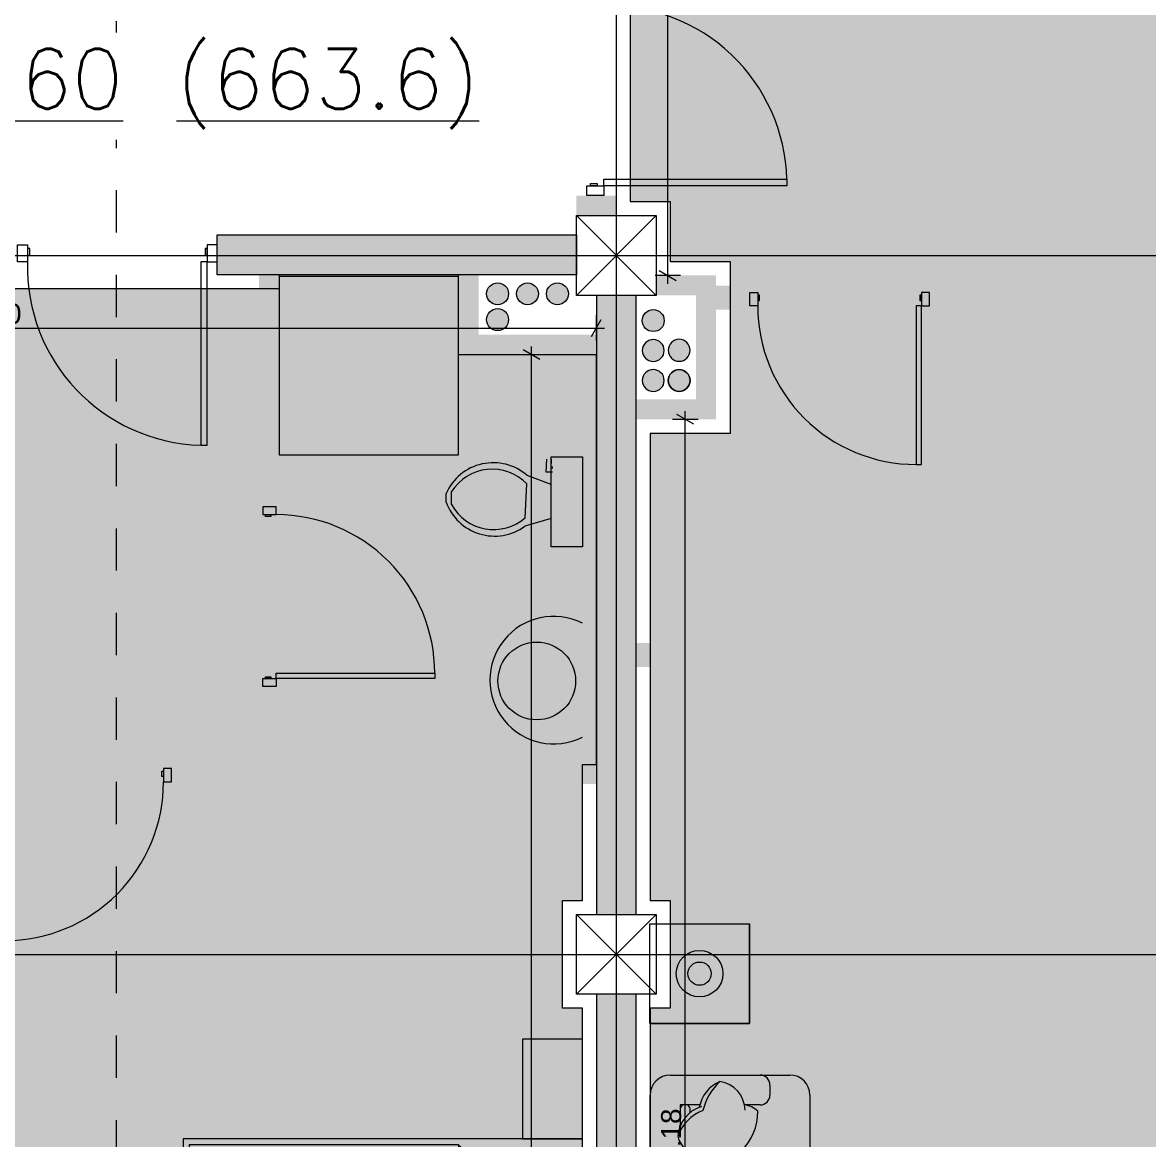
# Model space of a CAD drawing. Header units: millimetres. Extents: x 475616349 to 476941521, y 4620115302 to 4621446928.
# Drawn here: x 476508563 to 476514205, y 4620570909 to 4620576502 of the extents above; entities that cross this region are included whole.
import ezdxf

# ---------------------------------------------------------------- set-up
doc = ezdxf.new("R2010")
doc.units = ezdxf.units.MM
doc.header["$MEASUREMENT"] = 0
doc.set_wipeout_variables(frame=1)
doc.linetypes.add('Dashed', pattern=[423.333333, 211.666667, -211.666667])
doc.linetypes.add('Wipeout_Contour', pattern=[1000, 0, -1000])
for name, color, linetype, lineweight in [('0_Pen_No__2_Pen_No__7_Pen_No__2_Pen_No__7', 7, 'Continuous', 0), ('0_Pen_No__7_Pen_No__7_Pen_No__7', 7, 'Continuous', 0), ('2D Drafting - General_Pen_No__1_Pen_No__7', 7, 'Continuous', 0), ('2D Drafting - General_Pen_No__1_Pen_No__7_Pen_No__7', 7, 'Continuous', 0), ('2D Drafting - General_Pen_No__250_Pen_No__2_Pen_No__7', 7, 'Continuous', 0), ('2D Drafting - General_Pen_No__250_Pen_No__7_Pen_No__250', 7, 'Continuous', 0), ('2D Drafting - General_Pen_No__250_Pen_No__7_Pen_No__7', 7, 'Continuous', 0), ('2D Drafting - General_Pen_No__7_Pen_No__7_Pen_No__7', 7, 'Continuous', 0), ('Doors_Pen_No__7_Pen_No__7_Pen_No__7', 7, 'Continuous', 0), ('G-Anno-Nplt_Pen_No__151', 151, 'Continuous', 0), ('G-Anno-Nplt_Pen_No__4', 7, 'Continuous', 0), ('New_._Pen_No__1', 1, 'Continuous', 0), ('New_0_Pen_No__7', 7, 'Continuous', 0), ('New_2D Drafting - General_Pen_No__250_Pen_No__7_Pen_No__7', 7, 'Continuous', 0), ('New_R03_Nakveti_Pen_No__4', 7, 'Continuous', 0), ('New_shenobebi_Pen_No__1', 1, 'Continuous', 0), ('New_zoma_Pen_No__4', 7, 'Continuous', 0), ('New_zoma_Pen_No__7', 7, 'Continuous', 0), ('shaxtebi da milebi_Pen_No__1_Pen_No__1_Pen_No__1', 1, 'Continuous', 0), ('shaxtebi da milebi_Pen_No__1_Pen_No__1_Pen_No__5', 5, 'Continuous', 0), ('shaxtebi da milebi_Pen_No__5_Pen_No__5_Pen_No__5', 5, 'Continuous', 0), ('zoma_Pen_No__5_Pen_No__5', 5, 'Continuous', 0)]:
    doc.layers.add(name, color=color, linetype=linetype, lineweight=lineweight)
doc.layers.add('New_R03_Nakveti', color=7, linetype='Continuous')
doc.layers.add('New_zoma', color=7, linetype='Continuous')
doc.layers.add('shaxtebi da milebi_Pen_No__1_Pen_No__1_Pen_No__252', color=7, linetype='Continuous', lineweight=0, true_color=0x666666)
doc.layers.add('shaxtebi da milebi_Pen_No__5_Pen_No__5_Pen_No__252', color=7, linetype='Continuous', lineweight=0, true_color=0x666666)
doc.styles.add('GENERATED_STYLE_1', font='arial.ttf')
doc.dimstyles.new('GENERATED_STYLE__19', dxfattribs={"dimtxt": 100, "dimasz": 64.421331, "dimexe": 0.18, "dimexo": 3, "dimgap": 0.09, "dimtad": 1, "dimlfac": 0.001, "dimzin": 0, "dimdsep": 46, "dimtxsty": 'GENERATED_STYLE_1', "dimblk": 'ARROWHEAD_2', "dimblk1": 'ARROWHEAD_2', "dimblk2": 'ARROWHEAD_2', "dimcen": 0.09, "dimclrd": 7, "dimclre": 7, "dimclrt": 7, "dimadec": 0, "dimazin": 0, "dimtfac": 1, "dimtdec": 4, "dimtmove": 0, "dimatfit": 3, "dimfxl": 1, "dimtolj": 1, "dimtzin": 0, "dimarcsym": 0})
doc.dimstyles.new('GENERATED_STYLE__35', dxfattribs={"dimtxt": 100, "dimasz": 64.421331, "dimexe": 0.18, "dimexo": 3, "dimgap": 0.09, "dimtad": 1, "dimtih": 1, "dimtoh": 1, "dimlfac": 0.001, "dimzin": 0, "dimdsep": 46, "dimtxsty": 'GENERATED_STYLE_1', "dimblk": 'ARROWHEAD_2', "dimblk1": 'ARROWHEAD_2', "dimblk2": 'ARROWHEAD_2', "dimcen": 0.09, "dimclrd": 7, "dimclre": 7, "dimclrt": 7, "dimadec": 0, "dimazin": 0, "dimtfac": 1, "dimtdec": 4, "dimtmove": 2, "dimatfit": 3, "dimfxl": 1, "dimtolj": 1, "dimtzin": 0, "dimarcsym": 0})

# ---------------------------------------------------------------- blocks, each defined once
blk = doc.blocks.new('Bed Layout 23')
at = {"layer": 'New_R03_Nakveti_Pen_No__4', "color": 7, "linetype": 'Continuous', "lineweight": 0}
for p, q in [((-900, 0), (-1400, 0)), ((-1400, 0), (-1400, -300)), ((-900, -300), (-900, 0)), ((900, 0), (-900, 0)), ((-900, 0), (-900, -2000)), ((1400, 0), (900, 0)), ((900, 0), (900, -300)), ((900, -2000), (900, 0)), ((1400, -300), (1400, 0)), ((-1400, -300), (-900, -300)), ((900, -300), (1400, -300)), ((-690, -440), (-870, -620)), ((0, -440), (-690, -440)), ((-690, -440), (-690, -620)), ((690, -440), (0, -440)), ((870, -620), (690, -440)), ((690, -440), (690, -620)), ((-870, -620), (-870, -1970)), ((-870, -620), (-690, -620)), ((870, -620), (690, -620)), ((870, -1970), (870, -620)), ((-870, -1970), (0, -1970)), ((0, -1970), (870, -1970)), ((-900, -2000), (900, -2000))]:
    blk.add_line(p, q, dxfattribs=at)
at = {"layer": 'New_R03_Nakveti_Pen_No__4', "color": 7, "linetype": 'Continuous', "lineweight": 0, "flags": 128}
for points in [[(-60, -440), (-60, -60), (-840, -60), (-840, -480), (-730, -480), (-690, -440)], [(690, -440), (730, -480), (840, -480), (840, -60), (60, -60), (60, -440)]]:
    blk.add_lwpolyline(points, close=True, dxfattribs=at)
blk = doc.blocks.new('*D1720', base_point=(476577134.1, 4620325125.7))
at = {"layer": 'New_zoma_Pen_No__4', "color": 7, "linetype": 'Continuous', "lineweight": 0, "transparency": 16777216}
for p, q in [((476511155.6, 4620574814.4), (476511070.8, 4620574863.3)), ((476511113.2, 4620574838.8), (476511113.2, 4620574880.3)), ((476511176.8, 4620574838.8), (476511049.6, 4620574838.8)), ((476511113.2, 4620566635.6), (476511113.2, 4620574838.8)), ((476511176.8, 4620566635.6), (476511049.6, 4620566635.6)), ((476511070.8, 4620566660), (476511155.6, 4620566611.1)), ((476511113.2, 4620566594.1), (476511113.2, 4620566635.6))]:
    blk.add_line(p, q, dxfattribs=at)
at = {"layer": 'New_zoma_Pen_No__7', "color": 7, "lineweight": 0, "transparency": 16777216, "insert": (476511093.2, 4620570604.2), "char_height": 100, "attachment_point": 7, "rotation": 90, "style": 'GENERATED_STYLE_1'}
blk.add_mtext('\\A1;{\\pql;\\fArial|b0|i0|c0|p34;8.20}', dxfattribs=at)
blk = doc.blocks.new('ARROWHEAD_2')
at = {"color": 0, "linetype": 'Continuous', "lineweight": 0}
for p, q in [((0, 0), (-1, 0)), ((-0.378, -0.655), (0.378, 0.655))]:
    blk.add_line(p, q, dxfattribs=at)
blk = doc.blocks.new('*D1721', base_point=(476577134.1, 4620325125.7))
at = {"layer": 'New_zoma_Pen_No__4', "color": 7, "linetype": 'Continuous', "lineweight": 0, "transparency": 16777216}
for p, q in [((476504738.4, 4620574908.8), (476504738.4, 4620575036)), ((476511438.4, 4620574908.8), (476511438.4, 4620575036)), ((476504762.8, 4620575014.8), (476504713.9, 4620574930)), ((476511413.9, 4620574930), (476511462.8, 4620575014.8)), ((476504696.9, 4620574972.4), (476504738.4, 4620574972.4)), ((476504738.4, 4620574972.4), (476511438.4, 4620574972.4)), ((476511438.4, 4620574972.4), (476511479.8, 4620574972.4))]:
    blk.add_line(p, q, dxfattribs=at)
at = {"layer": 'New_zoma_Pen_No__7', "color": 7, "lineweight": 0, "transparency": 16777216, "insert": (476508286.2, 4620574992.4), "char_height": 100, "attachment_point": 7, "style": 'GENERATED_STYLE_1'}
blk.add_mtext('\\A1;{\\pql;\\fArial|b0|i0|c0|p34;6.70}', dxfattribs=at)
blk = doc.blocks.new('*D1731', base_point=(476577134.1, 4620325125.7))
at = {"layer": 'New_zoma_Pen_No__4', "color": 7, "linetype": 'Continuous', "lineweight": 0, "transparency": 16777216}
for p, q in [((476511926.5, 4620574490.1), (476511841.7, 4620574539)), ((476511884.1, 4620574514.5), (476511884.1, 4620574556)), ((476511947.7, 4620574514.5), (476511820.5, 4620574514.5)), ((476511884.1, 4620567335.6), (476511884.1, 4620574514.5)), ((476511841.7, 4620567360), (476511926.5, 4620567311.1)), ((476511947.7, 4620567335.6), (476511820.5, 4620567335.6)), ((476511884.1, 4620567294.1), (476511884.1, 4620567335.6))]:
    blk.add_line(p, q, dxfattribs=at)
at = {"layer": 'New_zoma_Pen_No__7', "color": 7, "lineweight": 0, "transparency": 16777216, "insert": (476511864.1, 4620570792), "char_height": 100, "attachment_point": 7, "rotation": 90, "style": 'GENERATED_STYLE_1'}
blk.add_mtext('\\A1;{\\pql;\\fArial|b0|i0|c0|p34;7.18}', dxfattribs=at)
blk = doc.blocks.new('*D1732', base_point=(476577134.1, 4620325125.7))
at = {"layer": 'New_zoma_Pen_No__4', "color": 7, "linetype": 'Continuous', "lineweight": 0, "transparency": 16777216}
for p, q in [((476511838.3, 4620582211.1), (476511753.5, 4620582260)), ((476511795.9, 4620582235.6), (476511795.9, 4620582277)), ((476511859.5, 4620582235.6), (476511732.3, 4620582235.6)), ((476511795.9, 4620575235.6), (476511795.9, 4620582235.6)), ((476511753.5, 4620575260), (476511838.3, 4620575211.1)), ((476511859.5, 4620575235.6), (476511732.3, 4620575235.6)), ((476511795.9, 4620575194.1), (476511795.9, 4620575235.6))]:
    blk.add_line(p, q, dxfattribs=at)
at = {"layer": 'New_zoma_Pen_No__7', "color": 7, "lineweight": 0, "transparency": 16777216, "insert": (476511775.9, 4620578602.5), "char_height": 100, "attachment_point": 7, "rotation": 90, "style": 'GENERATED_STYLE_1'}
blk.add_mtext('\\A1;{\\pql;\\fArial|b0|i0|c0|p34;7.00}', dxfattribs=at)

msp = doc.modelspace()

# ---------------------------------------------------------------- hatches: boundary and pattern name
at = {"layer": '2D Drafting - General_Pen_No__250_Pen_No__2_Pen_No__7', "linetype": 'Continuous', "lineweight": 0}
for points in [[(476509848.328, 4620575238.825), (476509848.328, 4620574077.247), (476509748.604, 4620574077.247), (476509748.604, 4620575238.825)], [(476509748.604, 4620573177.247), (476509848.328, 4620573177.247), (476509848.328, 4620572786.911), (476509748.604, 4620572786.91)], [(476511498.18, 4620572688.787), (476511498.18, 4620572786.91), (476509308.701, 4620572786.911), (476509308.701, 4620572688.787)]]:
    msp.add_hatch(color=7, dxfattribs=at).paths.add_polyline_path(points)
at = {"layer": '2D Drafting - General_Pen_No__250_Pen_No__7_Pen_No__7', "linetype": 'Continuous', "lineweight": 0}
for points in [[(476511538.366, 4620575635.567), (476511538.366, 4620575535.567), (476511338.366, 4620575535.567), (476511338.366, 4620575635.567)], [(476509538.366, 4620575238.825), (476509538.366, 4620575438.825), (476511338.366, 4620575438.825), (476511338.366, 4620575238.825)], [(476510848.366, 4620575238.825), (476510748.178, 4620575238.825), (476510748.178, 4620574838.824), (476511438.366, 4620574838.825), (476511438.366, 4620574938.825), (476510848.366, 4620574938.825)], [(476511638.366, 4620574514.549), (476512038.366, 4620574514.549), (476512038.366, 4620575235.567), (476511738.366, 4620575235.567), (476511738.366, 4620575135.567), (476511938.366, 4620575135.567), (476511938.366, 4620574614.736), (476511638.366, 4620574614.736)], [(476511438.366, 4620572035.567), (476511638.366, 4620572035.567), (476511638.366, 4620575135.567), (476511438.366, 4620575135.567)], [(476511438.366, 4620565135.567), (476511638.366, 4620565135.567), (476511638.366, 4620571635.567), (476511438.366, 4620571635.567)]]:
    msp.add_hatch(color=7, dxfattribs=at).paths.add_polyline_path(points)
at = {"layer": 'G-Anno-Nplt_Pen_No__151', "linetype": 'Continuous', "lineweight": 0, "true_color": 0x1f2f3f}
for points in [[(476511608.366, 4620575605.567), (476511808.366, 4620575605.567), (476511808.366, 4620575305.567), (476512108.366, 4620575305.567), (476512108.366, 4620574444.549), (476511708.366, 4620574444.549), (476511708.366, 4620572105.567), (476511808.366, 4620572105.567), (476511808.366, 4620571565.567), (476511708.366, 4620571565.567), (476511708.366, 4620567405.509), (476515108.366, 4620567405.509), (476515108.366, 4620565005.508), (476517868.366, 4620565005.508), (476517868.366, 4620565805.696), (476518168.366, 4620565805.696), (476518168.366, 4620565905.567), (476518268.366, 4620565905.567), (476518268.366, 4620571565.567), (476518168.366, 4620571565.567), (476518168.366, 4620572105.567), (476518268.366, 4620572105.567), (476518268.366, 4620573392.858), (476518338.366, 4620573392.858), (476518338.366, 4620575135.567), (476518238.366, 4620575135.567), (476518238.366, 4620575385.567), (476517938.366, 4620575385.567), (476517938.366, 4620576406.585), (476518338.366, 4620576406.585), (476518338.366, 4620577008.837), (476518268.366, 4620577008.837), (476518268.366, 4620581065.57), (476514768.366, 4620581065.57), (476514768.366, 4620582165.567), (476511808.366, 4620582165.567), (476511808.366, 4620581965.567), (476511608.366, 4620581965.567)], [(476504908.366, 4620571565.567), (476504808.366, 4620571565.567), (476504808.366, 4620566705.567), (476511368.366, 4620566705.567), (476511368.366, 4620571565.567), (476511268.366, 4620571565.567), (476511268.366, 4620572105.567), (476511368.366, 4620572105.567), (476511368.366, 4620572786.911), (476511438.366, 4620572786.911), (476511438.366, 4620574838.824), (476510748.178, 4620574838.824), (476510748.178, 4620575238.825), (476509848.328, 4620575238.825), (476509848.328, 4620575168.824), (476505648.554, 4620575168.824), (476505648.554, 4620574768.824), (476504808.366, 4620574768.824), (476504808.366, 4620572105.567), (476504908.366, 4620572105.567)]]:
    msp.add_hatch(color=169, dxfattribs=at).paths.add_polyline_path(points)
at = {"layer": 'New_2D Drafting - General_Pen_No__250_Pen_No__7_Pen_No__7', "linetype": 'Continuous', "lineweight": 0}
for points in [[(476511638.366, 4620573275.34), (476513356.487, 4620573275.34), (476513356.487, 4620573394.762), (476513356.487, 4620575064.762), (476513356.487, 4620575185.216), (476513107.619, 4620575185.216), (476513107.619, 4620575064.762), (476513237.135, 4620575064.762), (476513237.135, 4620573394.762), (476511638.366, 4620573394.762)], [(476512207.619, 4620575185.216), (476512038.366, 4620575185.216), (476512038.366, 4620575064.762), (476512207.619, 4620575064.762)]]:
    msp.add_hatch(color=7, dxfattribs=at).paths.add_polyline_path(points)
at = {"layer": 'shaxtebi da milebi_Pen_No__1_Pen_No__1_Pen_No__1', "linetype": 'Continuous', "lineweight": 0}
for points in [[(476511188.366, 4620575143.825, 1), (476511298.366, 4620575143.825, 1)], [(476511723.366, 4620574954.736, 1), (476511723.366, 4620575064.736, 1)]]:
    msp.add_hatch(color=1, dxfattribs=at).paths.add_polyline_path(points)
at = {"layer": 'shaxtebi da milebi_Pen_No__1_Pen_No__1_Pen_No__252', "linetype": 'Continuous', "lineweight": 0, "true_color": 0x666666}
msp.add_hatch(color=251, dxfattribs=at).paths.add_polyline_path([(476511853.366, 4620574805.916, 1), (476511853.366, 4620574915.916, 1)])
at = {"layer": 'shaxtebi da milebi_Pen_No__1_Pen_No__1_Pen_No__5', "linetype": 'Continuous', "lineweight": 0}
for points in [[(476511723.366, 4620574804.736, 1), (476511723.366, 4620574914.736, 1)], [(476511723.366, 4620574654.736, 1), (476511723.366, 4620574764.736, 1)], [(476511853.366, 4620574654.736, 1), (476511853.366, 4620574764.736, 1)]]:
    msp.add_hatch(color=5, dxfattribs=at).paths.add_polyline_path(points)
at = {"layer": 'shaxtebi da milebi_Pen_No__5_Pen_No__5_Pen_No__252', "linetype": 'Continuous', "lineweight": 0, "true_color": 0x666666}
msp.add_hatch(color=251, dxfattribs=at).paths.add_polyline_path([(476510888.366, 4620575014.427, -1), (476510998.366, 4620575014.427, -1)])
at = {"layer": 'shaxtebi da milebi_Pen_No__5_Pen_No__5_Pen_No__5', "linetype": 'Continuous', "lineweight": 0}
for points in [[(476510888.366, 4620575143.825, -1), (476510998.366, 4620575143.825, -1)], [(476511093.366, 4620575198.825, -1), (476511093.366, 4620575088.825, -1)]]:
    msp.add_hatch(color=5, dxfattribs=at).paths.add_polyline_path(points)

# ---------------------------------------------------------------- linework, layer by layer
at = {"layer": '0_Pen_No__2_Pen_No__7_Pen_No__2_Pen_No__7', "color": 7, "linetype": 'Continuous', "lineweight": 0, "flags": 128}
msp.add_lwpolyline([(476510748.178, 4620575230.076), (476509848.328, 4620575230.076), (476509848.328, 4620574337.079), (476510748.178, 4620574337.078)], close=True, dxfattribs=at)
at = {"layer": '0_Pen_No__7_Pen_No__7_Pen_No__7', "color": 7, "linetype": 'Continuous', "lineweight": 0}
for p, q in [((476511187.581, 4620574251.293), (476511190.361, 4620574314.884)), ((476511211.558, 4620574313.957), (476511209.705, 4620574271.564)), ((476511219.377, 4620574249.903), (476511187.581, 4620574251.293)), ((476511209.705, 4620574271.564), (476511220.303, 4620574271.1)), ((476511220.528, 4620574276.233), (476511209.929, 4620574276.696)), ((476511082.002, 4620574022.297), (476511089.415, 4620574191.872)), ((476511212.324, 4620574187.947), (476511091.269, 4620574234.266)), ((476511212.324, 4620574018.039), (476511080.149, 4620573979.903))]:
    msp.add_line(p, q, dxfattribs=at)
at = {"layer": '0_Pen_No__7_Pen_No__7_Pen_No__7', "color": 7, "linetype": 'Continuous', "lineweight": 0, "flags": 128}
msp.add_lwpolyline([(476511368.366, 4620574326.54), (476511368.366, 4620573876.103), (476511212.324, 4620573876.103), (476511212.324, 4620574326.54)], close=True, dxfattribs=at)
for points in [[(476510685.563, 4620574100.686), (476510685.563, 4620574143.777)], [(476510712.862, 4620574088.474), (476510712.862, 4620574153.634)]]:
    msp.add_lwpolyline(points, dxfattribs=at)
at = {"layer": '0_Pen_No__7_Pen_No__7_Pen_No__7', "color": 7, "linetype": 'Continuous', "lineweight": 0}
msp.add_circle((476511139.865, 4620573204.8), 194.708, dxfattribs=at)
for centre, radius, start, end in [((476510921.764, 4620574039.505), 258.192, 48.965915, 156.180808), ((476510916.111, 4620574025.303), 240.373, 43.864539, 147.731715), ((476510928.287, 4620574188.712), 258.193, 199.933538, 306.027522), ((476510923.896, 4620574203.354), 240.373, 208.549825, 311.128904), ((476511224.35, 4620573209.116), 319.521, 63.209891, 296.790126)]:
    msp.add_arc(centre, radius, start, end, dxfattribs=at)
at = {"layer": '2D Drafting - General_Pen_No__1_Pen_No__7', "color": 7, "linetype": 'Continuous', "lineweight": 0}
for p, q in [((476511338.366, 4620575135.567), (476511738.366, 4620575535.567)), ((476511738.366, 4620575135.567), (476511338.366, 4620575535.567)), ((476511338.366, 4620571635.567), (476511738.366, 4620572035.567)), ((476511738.366, 4620571635.567), (476511338.366, 4620572035.567))]:
    msp.add_line(p, q, dxfattribs=at)
at = {"layer": '2D Drafting - General_Pen_No__1_Pen_No__7', "color": 7, "linetype": 'Continuous', "lineweight": 0, "flags": 128}
for points in [[(476511738.366, 4620575135.567), (476511338.366, 4620575135.567), (476511338.366, 4620575535.567), (476511738.366, 4620575535.567)], [(476511738.366, 4620571635.567), (476511338.366, 4620571635.567), (476511338.366, 4620572035.567), (476511738.366, 4620572035.567)]]:
    msp.add_lwpolyline(points, close=True, dxfattribs=at)
at = {"layer": '2D Drafting - General_Pen_No__1_Pen_No__7_Pen_No__7', "color": 7, "linetype": 'Continuous', "lineweight": 0}
for centre, start, end in [((476511500.118, 4620575693.289), 1.603806, 91.603806), ((476509480.644, 4620575278.657), 178.396194, 268.396194)]:
    msp.add_arc(centre, 893.239, start, end, dxfattribs=at)
at = {"layer": '2D Drafting - General_Pen_No__250_Pen_No__7_Pen_No__250', "color": 7, "linetype": 'Continuous', "lineweight": 0, "flags": 128}
for points in [[(476511438.366, 4620572035.567), (476511638.366, 4620572035.567), (476511638.366, 4620575135.567), (476511438.366, 4620575135.567)], [(476511438.366, 4620565135.567), (476511638.366, 4620565135.567), (476511638.366, 4620571635.567), (476511438.366, 4620571635.567)]]:
    msp.add_lwpolyline(points, close=True, dxfattribs=at)
at = {"layer": '2D Drafting - General_Pen_No__250_Pen_No__7_Pen_No__7', "color": 7, "linetype": 'Continuous', "lineweight": 0, "flags": 128}
msp.add_lwpolyline([(476509538.366, 4620575238.825), (476509538.366, 4620575438.825), (476511338.366, 4620575438.825), (476511338.366, 4620575238.825)], close=True, dxfattribs=at)
at = {"layer": '2D Drafting - General_Pen_No__7_Pen_No__7_Pen_No__7', "color": 7, "linetype": 'Continuous', "lineweight": 0}
for centre, start, end in [((476513041.443, 4620575083.209), 179.999802, 270.001484), ((476509834.354, 4620573243.424), 359.999992, 90.001673), ((476508474.879, 4620572699.114), 270, 0.00168)]:
    msp.add_arc(centre, 794.311, start, end, dxfattribs=at)
at = {"layer": 'Doors_Pen_No__7_Pen_No__7_Pen_No__7', "color": 7, "linetype": 'Continuous', "lineweight": 0, "flags": 128}
for points in [[(476511475.118, 4620575684.956), (476511475.118, 4620575718.289), (476512393.007, 4620575718.289), (476512393.007, 4620575684.956)], [(476511390.452, 4620575635.567), (476511390.452, 4620575684.956), (476511475.118, 4620575684.956), (476511475.118, 4620575635.567)], [(476511408.452, 4620575684.956), (476511408.452, 4620575696.067), (476511441.785, 4620575696.067), (476511441.785, 4620575684.956)], [(476508538.366, 4620575388.324), (476508587.755, 4620575388.324), (476508587.755, 4620575303.657), (476508538.366, 4620575303.657)], [(476508598.866, 4620575370.324), (476508587.755, 4620575370.324), (476508587.755, 4620575336.99), (476508598.866, 4620575336.99)], [(476509488.977, 4620575370.324), (476509477.866, 4620575370.324), (476509477.866, 4620575336.99), (476509488.977, 4620575336.99)], [(476509538.366, 4620575388.324), (476509488.977, 4620575388.324), (476509488.977, 4620575303.657), (476509538.366, 4620575303.657)], [(476509488.977, 4620575303.657), (476509455.644, 4620575303.657), (476509455.644, 4620574385.768), (476509488.977, 4620574385.768)], [(476512207.619, 4620575150.944), (476512247.13, 4620575150.945), (476512247.132, 4620575083.212), (476512207.621, 4620575083.211)], [(476513107.619, 4620575150.944), (476513068.108, 4620575150.943), (476513068.109, 4620575083.21), (476513107.621, 4620575083.211)], [(476512256.019, 4620575136.546), (476512247.13, 4620575136.545), (476512247.131, 4620575109.879), (476512256.02, 4620575109.879)], [(476513068.108, 4620575136.543), (476513059.219, 4620575136.543), (476513059.22, 4620575109.876), (476513068.109, 4620575109.877)], [(476513068.109, 4620575083.21), (476513041.443, 4620575083.209), (476513041.463, 4620574288.898), (476513068.13, 4620574288.899)], [(476509766.597, 4620574077.247), (476509766.597, 4620574037.735), (476509834.331, 4620574037.735), (476509834.331, 4620574077.247)], [(476509780.997, 4620574028.847), (476509780.997, 4620574037.735), (476509807.664, 4620574037.735), (476509807.664, 4620574028.847)], [(476509781.02, 4620573216.758), (476509781.02, 4620573225.647), (476509807.687, 4620573225.647), (476509807.687, 4620573216.758)], [(476509834.354, 4620573216.758), (476509834.354, 4620573243.424), (476510628.665, 4620573243.424), (476510628.665, 4620573216.758)], [(476509766.62, 4620573177.247), (476509766.62, 4620573216.758), (476509834.354, 4620573216.758), (476509834.354, 4620573177.247)], [(476509260.301, 4620572752.47), (476509269.19, 4620572752.47), (476509269.19, 4620572725.804), (476509260.301, 4620572725.804)], [(476509308.701, 4620572766.87), (476509269.19, 4620572766.87), (476509269.19, 4620572699.137), (476509308.701, 4620572699.137)]]:
    msp.add_lwpolyline(points, close=True, dxfattribs=at)
at = {"layer": 'G-Anno-Nplt_Pen_No__4', "color": 7, "linetype": 'Continuous', "lineweight": 0, "flags": 128}
msp.add_lwpolyline([(476514768.366, 4620582165.567), (476511808.366, 4620582165.567), (476511808.366, 4620581965.567), (476511608.366, 4620581965.567), (476511608.366, 4620575605.567), (476511808.366, 4620575605.567), (476511808.366, 4620575305.567), (476512108.366, 4620575305.567), (476512108.366, 4620574444.549), (476511708.366, 4620574444.549), (476511708.366, 4620572105.567), (476511808.366, 4620572105.567), (476511808.366, 4620571565.567), (476511708.366, 4620571565.567), (476511708.366, 4620567405.509), (476515108.366, 4620567405.509)], dxfattribs=at)
msp.add_lwpolyline([(476504908.366, 4620571565.567), (476504808.366, 4620571565.567), (476504808.366, 4620566705.567), (476511368.366, 4620566705.567), (476511368.366, 4620571565.567), (476511268.366, 4620571565.567), (476511268.366, 4620572105.567), (476511368.366, 4620572105.567), (476511368.366, 4620572786.911), (476511438.366, 4620572786.911), (476511438.366, 4620574838.824), (476510748.178, 4620574838.824), (476510748.178, 4620575238.825), (476509848.328, 4620575238.825), (476509848.328, 4620575168.824), (476505648.554, 4620575168.824), (476505648.554, 4620574768.824), (476504808.366, 4620574768.824), (476504808.366, 4620572105.567), (476504908.366, 4620572105.567)], close=True, dxfattribs=at)
at = {"layer": 'New_0_Pen_No__7', "color": 7, "linetype": 'Continuous', "lineweight": 0}
for p, q in [((476512205.649, 4620571489.096), (476512205.649, 4620571989.096)), ((476511705.649, 4620571489.096), (476512205.649, 4620571489.096)), ((476511808.366, 4620571231.371), (476512408.366, 4620571231.371)), ((476512308.366, 4620571181.371), (476512308.366, 4620571131.371)), ((476511708.366, 4620569231.371), (476511708.366, 4620571131.371)), ((476511956.628, 4620571081.371), (476511858.366, 4620571081.371)), ((476511858.366, 4620571081.371), (476511858.366, 4620570976.184)), ((476511888.366, 4620571081.371), (476511878.366, 4620571081.371)), ((476512258.366, 4620571081.371), (476512180.898, 4620571081.371)), ((476512508.366, 4620571131.371), (476512508.366, 4620570531.371)), ((476511858.366, 4620571061.371), (476511858.366, 4620570976.184)), ((476511908.366, 4620571043.215), (476511908.366, 4620571061.371))]:
    msp.add_line(p, q, dxfattribs=at)
msp.add_lwpolyline([(476512205.649, 4620571489.096), (476511705.649, 4620571489.096), (476511705.649, 4620571989.096), (476512205.649, 4620571989.096)], close=True, dxfattribs=at)
for radius in [116.667, 58.333]:
    msp.add_circle((476511955.649, 4620571739.096), radius, dxfattribs=at)
for centre, radius, start, end in [((476511808.366, 4620571131.371), 100, 90, 180), ((476512127.919, 4620571037.07), 176.927, 113.315151, 169.361334), ((476512256.833, 4620570984.237), 293.149, 132.736771, 166.35084), ((476512033.294, 4620571050.842), 150.728, 2.067173, 80.607155), ((476512258.366, 4620571181.371), 50, 0, 90), ((476512408.366, 4620571131.371), 100, 0, 90), ((476511878.366, 4620571061.371), 20, 90, 180), ((476511888.366, 4620571061.371), 20, 0, 90), ((476512168.474, 4620570968.978), 113.183, 46.1116, 83.70975), ((476512258.366, 4620571131.371), 50, 270, 0), ((476512015.666, 4620570911.013), 170.267, 107.271363, 175.466823), ((476512053.169, 4620570847.978), 220.903, 111.568254, 159.74062), ((476511968.829, 4620571047.738), 278.124, 268.285016, 0.578933), ((476511972.403, 4620570956.252), 130.403, 194.106395, 262.231979)]:
    msp.add_arc(centre, radius, start, end, dxfattribs=at)
at = {"layer": 'New_shenobebi_Pen_No__1', "color": 1, "linetype": 'Dashed', "lineweight": 0}
msp.add_lwpolyline([(476509034.604, 4620561903.937), (476509034.604, 4620586732.803)], dxfattribs=at)
at = {"layer": 'shaxtebi da milebi_Pen_No__1_Pen_No__1_Pen_No__1', "color": 1, "linetype": 'Continuous', "lineweight": 0, "flags": 128}
for points in [[(476511188.366, 4620575143.825, -1), (476511298.366, 4620575143.825, -1)], [(476511723.366, 4620574954.736, -1), (476511723.366, 4620575064.736, -1)]]:
    msp.add_lwpolyline(points, format="xyb", close=True, dxfattribs=at)
at = {"layer": 'shaxtebi da milebi_Pen_No__1_Pen_No__1_Pen_No__252', "color": 251, "linetype": 'Continuous', "lineweight": 0, "true_color": 0x666666, "flags": 128}
for points in [[(476511853.366, 4620574805.916, 1), (476511853.366, 4620574915.916, 1)], [(476511853.366, 4620574654.736, -1), (476511853.366, 4620574764.736, -1)]]:
    msp.add_lwpolyline(points, format="xyb", close=True, dxfattribs=at)
at = {"layer": 'shaxtebi da milebi_Pen_No__1_Pen_No__1_Pen_No__5', "color": 5, "linetype": 'Continuous', "lineweight": 0, "flags": 128}
for points in [[(476511723.366, 4620574804.736, 1), (476511723.366, 4620574914.736, 1)], [(476511723.366, 4620574654.736, 1), (476511723.366, 4620574764.736, 1)], [(476511853.366, 4620574654.736, 1), (476511853.366, 4620574764.736, 1)]]:
    msp.add_lwpolyline(points, format="xyb", close=True, dxfattribs=at)
at = {"layer": 'shaxtebi da milebi_Pen_No__5_Pen_No__5_Pen_No__252', "color": 251, "linetype": 'Continuous', "lineweight": 0, "true_color": 0x666666, "flags": 128}
msp.add_lwpolyline([(476510888.366, 4620575014.427, -1), (476510998.366, 4620575014.427, -1)], format="xyb", close=True, dxfattribs=at)
at = {"layer": 'shaxtebi da milebi_Pen_No__5_Pen_No__5_Pen_No__5', "color": 5, "linetype": 'Continuous', "lineweight": 0, "flags": 128}
for points in [[(476510888.366, 4620575143.825, -1), (476510998.366, 4620575143.825, -1)], [(476511093.366, 4620575198.825, -1), (476511093.366, 4620575088.825, -1)]]:
    msp.add_lwpolyline(points, format="xyb", close=True, dxfattribs=at)
at = {"layer": 'zoma_Pen_No__5_Pen_No__5', "color": 5, "linetype": 'Continuous', "lineweight": 0}
for p, q in [((476511538.366, 4620585945.164), (476511538.366, 4620561234.358)), ((476493657.815, 4620575335.567), (476543544.196, 4620575335.567)), ((476493657.815, 4620575335.567), (476543544.196, 4620575335.567)), ((476493657.815, 4620571835.567), (476543544.196, 4620571835.567)), ((476493657.815, 4620571835.567), (476543544.196, 4620571835.567))]:
    msp.add_line(p, q, dxfattribs=at)

# ---------------------------------------------------------------- block references
at = {"layer": 'New_R03_Nakveti', "color": 7, "linetype": 'Continuous', "lineweight": 0, "zscale": 1000, "rotation": 269.9970273048938}
msp.add_blockref('Bed Layout 23', (476511368.293, 4620570011.248), dxfattribs=at)

# ---------------------------------------------------------------- dimensions: what is measured, and where the dimension line sits
at = {"layer": 'New_zoma', "color": 7, "linetype": 'Continuous', "lineweight": 0}
for base, p1, p2, picture, middle in [((476511795.899, 4620582235.567), (476512038.366, 4620575235.567), (476511738.366, 4620582235.567), '*D1732', (476511725.899, 4620578732.42)), ((476511113.195, 4620574838.824), (476511438.366, 4620566635.579), (476510748.178, 4620574838.824), '*D1720', (476511043.195, 4620570734.055)), ((476511884.111, 4620574514.549), (476511638.366, 4620567335.567), (476511638.366, 4620574514.549), '*D1731', (476511814.111, 4620570921.911))]:
    dim = msp.add_linear_dim(base=base, p1=p1, p2=p2, angle=90, dimstyle='GENERATED_STYLE__19', dxfattribs=at)
    dim.commit()
    dim.dimension.update_dxf_attribs({"geometry": picture, "text_midpoint": middle, "dimtype": 160, "text_rotation": 90})
dim = msp.add_linear_dim(base=(476511438.366, 4620574972.403), p1=(476504738.366, 4620574838.825), p2=(476511438.366, 4620574838.825), dimstyle='GENERATED_STYLE__35', dxfattribs=at)
dim.commit()
dim.dimension.update_dxf_attribs({"geometry": '*D1721', "text_midpoint": (476508416.131, 4620575042.403), "dimtype": 160})

# ---------------------------------------------------------------- next in the draw order: wipeouts: each hides what was drawn before it
at = {"color": 1, "linetype": 'Wipeout_Contour', "lineweight": 0, "ltscale": 18580327368.43023}
msp.add_wipeout([(476507813.282, 4620576451.717), (476510654.282, 4620576451.717), (476510654.282, 4620575915.817), (476507813.282, 4620575915.817)], dxfattribs=at).dxf.layer = 'New_._Pen_No__1'

# ---------------------------------------------------------------- next in the draw order: texts
at = {"layer": 'New_._Pen_No__1', "color": 1, "linetype": 'Continuous', "lineweight": 0, "insert": (476509233.782, 4620576379.053), "char_height": 308.823529, "attachment_point": 2}
msp.add_mtext('\\A1;{\\pqc;\\Ftxt.shx;O\\fArial|b0|i0|c0|p34;\\H1.029412x;+\\Ftxt.shx;\\L\\H0.943673x;\\L9.60 (663.\\Ftxt.shx;6\\Ftxt.shx;)}', dxfattribs=at)

doc.saveas('drawing.dxf')
